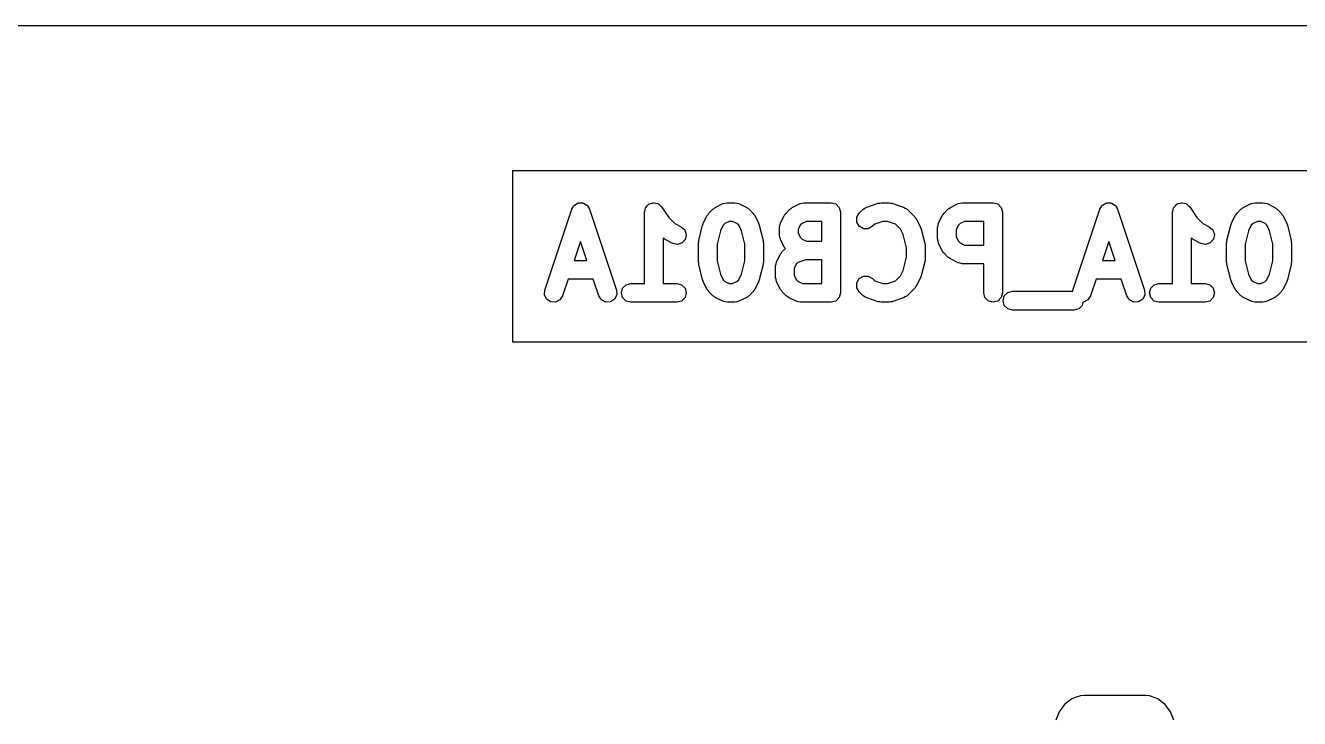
# Model space of a CAD drawing. Extents: x 0.01 to 3.59, y 0.01 to 1.99.
# Drawn here: x 1.799 to 2.604, y 1.548 to 1.986 of the extents above; entities that cross this region are included whole.
import ezdxf

# ---------------------------------------------------------------- set-up
doc = ezdxf.new("R2010")
doc.units = 0
doc.header["$MEASUREMENT"] = 0
doc.layers.add('BLACK', color=7, linetype='CONTINUOUS')

msp = doc.modelspace()

# ---------------------------------------------------------------- linework, layer by layer
at = {"layer": 'BLACK', "linetype": 'CONTINUOUS'}
for p, q in [((0.01892, 1.98604), (3.58108, 1.98604)), ((3.01422, 1.89425), (2.10664, 1.89425)), ((2.10664, 1.89425), (2.10664, 1.78614)), ((2.12704, 1.8188), (2.1441, 1.86999)), ((2.1441, 1.86999), (2.14476, 1.87098)), ((2.14476, 1.87098), (2.14529, 1.87204)), ((2.14529, 1.87204), (2.14559, 1.87224)), ((2.14559, 1.87224), (2.14579, 1.87254)), ((2.14579, 1.87254), (2.14685, 1.87307)), ((2.14685, 1.87307), (2.14784, 1.87372)), ((2.14784, 1.87372), (2.1482, 1.87374)), ((2.1482, 1.87374), (2.14852, 1.8739)), ((2.14852, 1.8739), (2.14971, 1.87383)), ((2.14971, 1.87383), (2.15089, 1.8739)), ((2.15089, 1.8739), (2.15121, 1.87374)), ((2.15121, 1.87374), (2.15157, 1.87372)), ((2.15157, 1.87372), (2.15256, 1.87307)), ((2.15256, 1.87307), (2.15362, 1.87254)), ((2.15362, 1.87254), (2.15382, 1.87224)), ((2.15382, 1.87224), (2.15412, 1.87204)), ((2.15412, 1.87204), (2.15465, 1.87098)), ((2.15465, 1.87098), (2.15531, 1.86999)), ((2.15531, 1.86999), (2.17237, 1.8188)), ((2.19011, 1.86812), (2.19045, 1.86942)), ((2.19045, 1.86942), (2.19072, 1.87074)), ((2.19072, 1.87074), (2.19085, 1.87088)), ((2.19085, 1.87088), (2.1909, 1.87107)), ((2.1909, 1.87107), (2.19185, 1.87202)), ((2.19185, 1.87202), (2.19274, 1.87303)), ((2.19274, 1.87303), (2.19292, 1.87309)), ((2.19292, 1.87309), (2.19306, 1.87323)), ((2.19306, 1.87323), (2.19436, 1.87358)), ((2.19436, 1.87358), (2.19563, 1.87401)), ((2.19563, 1.87401), (2.19582, 1.87397)), ((2.19582, 1.87397), (2.19601, 1.87402)), ((2.19601, 1.87402), (2.19731, 1.87368)), ((2.19731, 1.87368), (2.19863, 1.87341)), ((2.19863, 1.87341), (2.19878, 1.87328)), ((2.19878, 1.87328), (2.19896, 1.87323)), ((2.19896, 1.87323), (2.19992, 1.87228)), ((2.19992, 1.87228), (2.20093, 1.87139)), ((2.20093, 1.87139), (2.20548, 1.86457)), ((2.23083, 1.86742), (2.23327, 1.86986)), ((2.23327, 1.86986), (2.23409, 1.87033)), ((2.23409, 1.87033), (2.2348, 1.87096)), ((2.2348, 1.87096), (2.23968, 1.8734)), ((2.23968, 1.8734), (2.24101, 1.87367)), ((2.24101, 1.87367), (2.24232, 1.87402)), ((2.24232, 1.87402), (2.24719, 1.87402)), ((2.24719, 1.87402), (2.2485, 1.87367)), ((2.2485, 1.87367), (2.24983, 1.8734)), ((2.24983, 1.8734), (2.25471, 1.87096)), ((2.25471, 1.87096), (2.25542, 1.87033)), ((2.25542, 1.87033), (2.25624, 1.86986)), ((2.25624, 1.86986), (2.25868, 1.86742)), ((2.27958, 1.86742), (2.28201, 1.86986)), ((2.28201, 1.86986), (2.28284, 1.87033)), ((2.28284, 1.87033), (2.28355, 1.87096)), ((2.28355, 1.87096), (2.28842, 1.8734)), ((2.28842, 1.8734), (2.28975, 1.87367)), ((2.28975, 1.87367), (2.29106, 1.87402)), ((2.29106, 1.87402), (2.30812, 1.87402)), ((2.30812, 1.87402), (2.31108, 1.87323)), ((2.31108, 1.87323), (2.31324, 1.87107)), ((2.31324, 1.87107), (2.31403, 1.86812)), ((2.32588, 1.86742), (2.32832, 1.86986)), ((2.32832, 1.86986), (2.32949, 1.87054)), ((2.32949, 1.87054), (2.33063, 1.87128)), ((2.33063, 1.87128), (2.33794, 1.87372)), ((2.33794, 1.87372), (2.33889, 1.87378)), ((2.33889, 1.87378), (2.33981, 1.87402)), ((2.33981, 1.87402), (2.34468, 1.87402)), ((2.34468, 1.87402), (2.3456, 1.87378)), ((2.3456, 1.87378), (2.34655, 1.87372)), ((2.34655, 1.87372), (2.35386, 1.87128)), ((2.35386, 1.87128), (2.35499, 1.87054)), ((2.35499, 1.87054), (2.35617, 1.86986)), ((2.35617, 1.86986), (2.36104, 1.86498)), ((2.3795, 1.86742), (2.38194, 1.86986)), ((2.38194, 1.86986), (2.38276, 1.87033)), ((2.38276, 1.87033), (2.38347, 1.87096)), ((2.38347, 1.87096), (2.38835, 1.8734)), ((2.38835, 1.8734), (2.38968, 1.87367)), ((2.38968, 1.87367), (2.39099, 1.87402)), ((2.39099, 1.87402), (2.41049, 1.87402)), ((2.41049, 1.87402), (2.41344, 1.87323)), ((2.41344, 1.87323), (2.4156, 1.87107)), ((2.4156, 1.87107), (2.41639, 1.86812)), ((2.46094, 1.8188), (2.478, 1.86999)), ((2.478, 1.86999), (2.47865, 1.87098)), ((2.47865, 1.87098), (2.47918, 1.87204)), ((2.47918, 1.87204), (2.47948, 1.87224)), ((2.47948, 1.87224), (2.47968, 1.87254)), ((2.47968, 1.87254), (2.48074, 1.87307)), ((2.48074, 1.87307), (2.48173, 1.87372)), ((2.48173, 1.87372), (2.48209, 1.87374)), ((2.48209, 1.87374), (2.48242, 1.8739)), ((2.48242, 1.8739), (2.4836, 1.87383)), ((2.4836, 1.87383), (2.48478, 1.8739)), ((2.48478, 1.8739), (2.48511, 1.87374)), ((2.48511, 1.87374), (2.48547, 1.87372)), ((2.48547, 1.87372), (2.48646, 1.87307)), ((2.48646, 1.87307), (2.48752, 1.87254)), ((2.48752, 1.87254), (2.48772, 1.87224)), ((2.48772, 1.87224), (2.48802, 1.87204)), ((2.48802, 1.87204), (2.48855, 1.87098)), ((2.48855, 1.87098), (2.4892, 1.86999)), ((2.4892, 1.86999), (2.50626, 1.8188)), ((2.524, 1.86812), (2.52435, 1.86942)), ((2.52435, 1.86942), (2.52461, 1.87074)), ((2.52461, 1.87074), (2.52474, 1.87088)), ((2.52474, 1.87088), (2.52479, 1.87107)), ((2.52479, 1.87107), (2.52574, 1.87202)), ((2.52574, 1.87202), (2.52663, 1.87303)), ((2.52663, 1.87303), (2.52682, 1.87309)), ((2.52682, 1.87309), (2.52695, 1.87323)), ((2.52695, 1.87323), (2.52825, 1.87358)), ((2.52825, 1.87358), (2.52953, 1.87401)), ((2.52953, 1.87401), (2.52972, 1.87397)), ((2.52972, 1.87397), (2.52991, 1.87402)), ((2.52991, 1.87402), (2.53121, 1.87368)), ((2.53121, 1.87368), (2.53253, 1.87341)), ((2.53253, 1.87341), (2.53267, 1.87328)), ((2.53267, 1.87328), (2.53286, 1.87323)), ((2.53286, 1.87323), (2.53381, 1.87228)), ((2.53381, 1.87228), (2.53482, 1.87139)), ((2.53482, 1.87139), (2.53937, 1.86457)), ((2.56473, 1.86742), (2.56716, 1.86986)), ((2.56716, 1.86986), (2.56799, 1.87033)), ((2.56799, 1.87033), (2.5687, 1.87096)), ((2.5687, 1.87096), (2.57357, 1.8734)), ((2.57357, 1.8734), (2.5749, 1.87367)), ((2.5749, 1.87367), (2.57621, 1.87402)), ((2.57621, 1.87402), (2.58109, 1.87402)), ((2.58109, 1.87402), (2.5824, 1.87367)), ((2.5824, 1.87367), (2.58373, 1.8734)), ((2.58373, 1.8734), (2.5886, 1.87096)), ((2.5886, 1.87096), (2.58932, 1.87033)), ((2.58932, 1.87033), (2.59014, 1.86986)), ((2.59014, 1.86986), (2.59258, 1.86742)), ((2.19011, 1.82284), (2.19011, 1.86812)), ((2.20548, 1.86457), (2.20926, 1.86079)), ((2.20926, 1.86079), (2.21328, 1.85878)), ((2.22716, 1.86037), (2.22729, 1.86101)), ((2.22729, 1.86101), (2.22972, 1.86588)), ((2.22972, 1.86588), (2.23036, 1.8666)), ((2.23036, 1.8666), (2.23083, 1.86742)), ((2.24094, 1.86083), (2.23986, 1.85975)), ((2.24371, 1.86221), (2.24094, 1.86083)), ((2.2458, 1.86221), (2.24371, 1.86221)), ((2.24857, 1.86083), (2.2458, 1.86221)), ((2.24965, 1.85975), (2.24857, 1.86083)), ((2.25868, 1.86742), (2.25916, 1.8666)), ((2.25916, 1.8666), (2.25979, 1.86588)), ((2.25979, 1.86588), (2.26222, 1.86101)), ((2.26222, 1.86101), (2.26235, 1.86037)), ((2.27576, 1.85968), (2.27603, 1.86101)), ((2.27603, 1.86101), (2.27847, 1.86588)), ((2.27847, 1.86588), (2.2791, 1.8666)), ((2.2791, 1.8666), (2.27958, 1.86742)), ((2.28969, 1.86083), (2.2886, 1.85975)), ((2.29246, 1.86221), (2.28969, 1.86083)), ((2.30222, 1.86221), (2.29246, 1.86221)), ((2.30222, 1.84965), (2.30222, 1.86221)), ((2.31403, 1.86812), (2.31403, 1.81694)), ((2.32435, 1.86477), (2.32588, 1.86742)), ((2.32435, 1.86172), (2.32435, 1.86477)), ((2.32588, 1.85907), (2.32435, 1.86172)), ((2.34076, 1.86221), (2.33568, 1.86052)), ((2.34372, 1.86221), (2.34076, 1.86221)), ((2.3488, 1.86052), (2.34372, 1.86221)), ((2.36104, 1.86498), (2.36152, 1.86416)), ((2.36152, 1.86416), (2.36215, 1.86345)), ((2.36215, 1.86345), (2.36459, 1.85857)), ((2.37568, 1.85968), (2.37596, 1.86101)), ((2.37596, 1.86101), (2.37839, 1.86588)), ((2.37839, 1.86588), (2.37902, 1.8666)), ((2.37902, 1.8666), (2.3795, 1.86742)), ((2.38961, 1.86083), (2.38853, 1.85975)), ((2.39238, 1.86221), (2.38961, 1.86083)), ((2.40458, 1.86221), (2.39238, 1.86221)), ((2.40458, 1.84721), (2.40458, 1.86221)), ((2.41639, 1.86812), (2.41639, 1.81694)), ((2.524, 1.82284), (2.524, 1.86812)), ((2.53937, 1.86457), (2.54315, 1.86079)), ((2.54315, 1.86079), (2.54717, 1.85878)), ((2.56105, 1.86037), (2.56118, 1.86101)), ((2.56118, 1.86101), (2.56362, 1.86588)), ((2.56362, 1.86588), (2.56425, 1.8666)), ((2.56425, 1.8666), (2.56473, 1.86742)), ((2.57484, 1.86083), (2.57376, 1.85975)), ((2.57761, 1.86221), (2.57484, 1.86083)), ((2.57969, 1.86221), (2.57761, 1.86221)), ((2.58246, 1.86083), (2.57969, 1.86221)), ((2.58355, 1.85975), (2.58246, 1.86083)), ((2.59258, 1.86742), (2.59305, 1.8666)), ((2.59305, 1.8666), (2.59368, 1.86588)), ((2.59368, 1.86588), (2.59612, 1.86101)), ((2.59612, 1.86101), (2.59625, 1.86037)), ((2.21328, 1.85878), (2.21556, 1.85675)), ((2.21556, 1.85675), (2.21653, 1.85385)), ((2.21653, 1.85385), (2.21592, 1.85085)), ((2.2244, 1.85005), (2.22684, 1.8598)), ((2.22684, 1.8598), (2.22716, 1.86037)), ((2.23814, 1.85631), (2.23604, 1.84789)), ((2.23986, 1.85975), (2.23814, 1.85631)), ((2.25137, 1.85631), (2.24965, 1.85975)), ((2.25347, 1.84789), (2.25137, 1.85631)), ((2.26235, 1.86037), (2.26267, 1.8598)), ((2.26267, 1.8598), (2.26511, 1.85005)), ((2.27541, 1.85837), (2.27576, 1.85968)), ((2.27541, 1.85349), (2.27541, 1.85837)), ((2.27576, 1.85218), (2.27541, 1.85349)), ((2.2886, 1.85975), (2.28722, 1.85698)), ((2.28722, 1.85698), (2.28722, 1.85489)), ((2.28722, 1.85489), (2.2886, 1.85212)), ((2.32853, 1.85754), (2.32588, 1.85907)), ((2.33159, 1.85754), (2.32853, 1.85754)), ((2.33423, 1.85907), (2.33159, 1.85754)), ((2.33568, 1.86052), (2.33423, 1.85907)), ((2.35201, 1.85731), (2.3488, 1.86052)), ((2.35373, 1.85387), (2.35201, 1.85731)), ((2.35584, 1.84546), (2.35373, 1.85387)), ((2.36459, 1.85857), (2.36472, 1.85793)), ((2.36472, 1.85793), (2.36503, 1.85736)), ((2.36503, 1.85736), (2.36747, 1.84762)), ((2.37533, 1.85837), (2.37568, 1.85968)), ((2.37533, 1.85106), (2.37533, 1.85837)), ((2.38853, 1.85975), (2.38714, 1.85698)), ((2.38714, 1.85698), (2.38714, 1.85245)), ((2.54717, 1.85878), (2.54946, 1.85675)), ((2.54946, 1.85675), (2.55043, 1.85385)), ((2.55043, 1.85385), (2.54981, 1.85085)), ((2.5583, 1.85005), (2.56074, 1.8598)), ((2.56074, 1.8598), (2.56105, 1.86037)), ((2.57204, 1.85631), (2.56993, 1.84789)), ((2.57376, 1.85975), (2.57204, 1.85631)), ((2.58527, 1.85631), (2.58355, 1.85975)), ((2.58737, 1.84789), (2.58527, 1.85631)), ((2.59625, 1.86037), (2.59657, 1.8598)), ((2.59657, 1.8598), (2.599, 1.85005)), ((2.14971, 1.84944), (2.14571, 1.83747)), ((2.1537, 1.83747), (2.14971, 1.84944)), ((2.20241, 1.85128), (2.20192, 1.85156)), ((2.20192, 1.85156), (2.20192, 1.82284)), ((2.20312, 1.85065), (2.20241, 1.85128)), ((2.20799, 1.84821), (2.20312, 1.85065)), ((2.21099, 1.8476), (2.20799, 1.84821)), ((2.21389, 1.84857), (2.21099, 1.8476)), ((2.21592, 1.85085), (2.21389, 1.84857)), ((2.22423, 1.84862), (2.22442, 1.84932)), ((2.22423, 1.83643), (2.22423, 1.84862)), ((2.22442, 1.84932), (2.2244, 1.85005)), ((2.23604, 1.84789), (2.23604, 1.83716)), ((2.25347, 1.83716), (2.25347, 1.84789)), ((2.26511, 1.85005), (2.2651, 1.84932)), ((2.2651, 1.84932), (2.26528, 1.84862)), ((2.26528, 1.84862), (2.26528, 1.83643)), ((2.27603, 1.85085), (2.27576, 1.85218)), ((2.27847, 1.84598), (2.27603, 1.85085)), ((2.27714, 1.84305), (2.27919, 1.8451)), ((2.2791, 1.84527), (2.27847, 1.84598)), ((2.27919, 1.8451), (2.2791, 1.84527)), ((2.2886, 1.85212), (2.28969, 1.85104)), ((2.28969, 1.85104), (2.29246, 1.84965)), ((2.29246, 1.84965), (2.30222, 1.84965)), ((2.35584, 1.8396), (2.35584, 1.84546)), ((2.36747, 1.84762), (2.36746, 1.84689)), ((2.36746, 1.84689), (2.36765, 1.84618)), ((2.36765, 1.84618), (2.36765, 1.83887)), ((2.37568, 1.84975), (2.37533, 1.85106)), ((2.37596, 1.84842), (2.37568, 1.84975)), ((2.37839, 1.84354), (2.37596, 1.84842)), ((2.38714, 1.85245), (2.38853, 1.84968)), ((2.38853, 1.84968), (2.38961, 1.8486)), ((2.38961, 1.8486), (2.39238, 1.84721)), ((2.39238, 1.84721), (2.40458, 1.84721)), ((2.4836, 1.84944), (2.47961, 1.83747)), ((2.48759, 1.83747), (2.4836, 1.84944)), ((2.5363, 1.85128), (2.53581, 1.85156)), ((2.53581, 1.85156), (2.53581, 1.82284)), ((2.53702, 1.85065), (2.5363, 1.85128)), ((2.54189, 1.84821), (2.53702, 1.85065)), ((2.54488, 1.8476), (2.54189, 1.84821)), ((2.54778, 1.84857), (2.54488, 1.8476)), ((2.54981, 1.85085), (2.54778, 1.84857)), ((2.55812, 1.84862), (2.55831, 1.84932)), ((2.55812, 1.83643), (2.55812, 1.84862)), ((2.55831, 1.84932), (2.5583, 1.85005)), ((2.56993, 1.84789), (2.56993, 1.83716)), ((2.58737, 1.83716), (2.58737, 1.84789)), ((2.599, 1.85005), (2.59899, 1.84932)), ((2.59899, 1.84932), (2.59918, 1.84862)), ((2.59918, 1.84862), (2.59918, 1.83643)), ((2.14571, 1.83747), (2.1537, 1.83747)), ((2.23604, 1.83716), (2.23814, 1.82875)), ((2.25137, 1.82875), (2.25347, 1.83716)), ((2.27332, 1.83531), (2.27359, 1.83664)), ((2.27359, 1.83664), (2.27603, 1.84151)), ((2.27603, 1.84151), (2.27666, 1.84222)), ((2.27666, 1.84222), (2.27714, 1.84305)), ((2.29202, 1.83784), (2.28694, 1.83615)), ((2.30222, 1.83784), (2.29202, 1.83784)), ((2.30222, 1.82284), (2.30222, 1.83784)), ((2.35373, 1.83118), (2.35584, 1.8396)), ((2.36747, 1.83744), (2.36503, 1.82769)), ((2.36765, 1.83887), (2.36746, 1.83817)), ((2.36746, 1.83817), (2.36747, 1.83744)), ((2.37902, 1.84283), (2.37839, 1.84354)), ((2.3795, 1.84201), (2.37902, 1.84283)), ((2.38194, 1.83957), (2.3795, 1.84201)), ((2.38276, 1.83909), (2.38194, 1.83957)), ((2.38347, 1.83846), (2.38276, 1.83909)), ((2.38835, 1.83603), (2.38347, 1.83846)), ((2.47961, 1.83747), (2.48759, 1.83747)), ((2.56993, 1.83716), (2.57204, 1.82875)), ((2.58527, 1.82875), (2.58737, 1.83716)), ((2.22442, 1.83573), (2.22423, 1.83643)), ((2.2244, 1.835), (2.22442, 1.83573)), ((2.22684, 1.82525), (2.2244, 1.835)), ((2.23814, 1.82875), (2.23986, 1.82531)), ((2.24965, 1.82531), (2.25137, 1.82875)), ((2.26511, 1.835), (2.26267, 1.82525)), ((2.26528, 1.83643), (2.2651, 1.83573)), ((2.2651, 1.83573), (2.26511, 1.835)), ((2.27297, 1.834), (2.27332, 1.83531)), ((2.27297, 1.82669), (2.27297, 1.834)), ((2.28617, 1.83537), (2.28478, 1.8326)), ((2.28478, 1.8326), (2.28478, 1.82808)), ((2.28694, 1.83615), (2.28617, 1.83537)), ((2.35201, 1.82775), (2.35373, 1.83118)), ((2.38968, 1.83575), (2.38835, 1.83603)), ((2.39099, 1.8354), (2.38968, 1.83575)), ((2.40458, 1.8354), (2.39099, 1.8354)), ((2.40458, 1.81694), (2.40458, 1.8354)), ((2.55831, 1.83573), (2.55812, 1.83643)), ((2.5583, 1.835), (2.55831, 1.83573)), ((2.56074, 1.82525), (2.5583, 1.835)), ((2.57204, 1.82875), (2.57376, 1.82531)), ((2.58355, 1.82531), (2.58527, 1.82875)), ((2.599, 1.835), (2.59657, 1.82525)), ((2.59918, 1.83643), (2.59899, 1.83573)), ((2.59899, 1.83573), (2.599, 1.835)), ((2.14178, 1.82565), (2.13825, 1.81507)), ((2.15763, 1.82565), (2.14178, 1.82565)), ((2.16116, 1.81507), (2.15763, 1.82565)), ((2.17627, 1.81989), (2.17844, 1.82205)), ((2.17844, 1.82205), (2.18139, 1.82284)), ((2.18139, 1.82284), (2.19011, 1.82284)), ((2.20192, 1.82284), (2.21063, 1.82284)), ((2.21063, 1.82284), (2.21359, 1.82205)), ((2.21359, 1.82205), (2.21575, 1.81989)), ((2.22716, 1.82468), (2.22684, 1.82525)), ((2.22729, 1.82404), (2.22716, 1.82468)), ((2.22972, 1.81917), (2.22729, 1.82404)), ((2.23986, 1.82531), (2.24094, 1.82423)), ((2.24094, 1.82423), (2.24371, 1.82284)), ((2.24371, 1.82284), (2.2458, 1.82284)), ((2.2458, 1.82284), (2.24857, 1.82423)), ((2.24857, 1.82423), (2.24965, 1.82531)), ((2.26222, 1.82404), (2.25979, 1.81917)), ((2.26235, 1.82468), (2.26222, 1.82404)), ((2.26267, 1.82525), (2.26235, 1.82468)), ((2.27332, 1.82537), (2.27297, 1.82669)), ((2.27359, 1.82404), (2.27332, 1.82537)), ((2.27603, 1.81917), (2.27359, 1.82404)), ((2.28478, 1.82808), (2.28617, 1.82531)), ((2.28617, 1.82531), (2.28725, 1.82423)), ((2.28725, 1.82423), (2.29002, 1.82284)), ((2.29002, 1.82284), (2.30222, 1.82284)), ((2.32435, 1.82334), (2.32588, 1.82599)), ((2.32435, 1.82028), (2.32435, 1.82334)), ((2.32588, 1.82599), (2.32853, 1.82752)), ((2.32853, 1.82752), (2.33159, 1.82752)), ((2.33159, 1.82752), (2.33423, 1.82599)), ((2.33423, 1.82599), (2.33568, 1.82454)), ((2.33568, 1.82454), (2.34076, 1.82284)), ((2.34076, 1.82284), (2.34372, 1.82284)), ((2.34372, 1.82284), (2.3488, 1.82454)), ((2.3488, 1.82454), (2.35201, 1.82775)), ((2.36152, 1.8209), (2.36104, 1.82007)), ((2.36215, 1.82161), (2.36152, 1.8209)), ((2.36459, 1.82648), (2.36215, 1.82161)), ((2.36472, 1.82712), (2.36459, 1.82648)), ((2.36503, 1.82769), (2.36472, 1.82712)), ((2.47567, 1.82565), (2.47214, 1.81507)), ((2.49153, 1.82565), (2.47567, 1.82565)), ((2.49506, 1.81507), (2.49153, 1.82565)), ((2.51017, 1.81989), (2.51233, 1.82205)), ((2.51233, 1.82205), (2.51528, 1.82284)), ((2.51528, 1.82284), (2.524, 1.82284)), ((2.53581, 1.82284), (2.54453, 1.82284)), ((2.54453, 1.82284), (2.54748, 1.82205)), ((2.54748, 1.82205), (2.54965, 1.81989)), ((2.56105, 1.82468), (2.56074, 1.82525)), ((2.56118, 1.82404), (2.56105, 1.82468)), ((2.56362, 1.81917), (2.56118, 1.82404)), ((2.57376, 1.82531), (2.57484, 1.82423)), ((2.57484, 1.82423), (2.57761, 1.82284)), ((2.57761, 1.82284), (2.57969, 1.82284)), ((2.57969, 1.82284), (2.58246, 1.82423)), ((2.58246, 1.82423), (2.58355, 1.82531)), ((2.59612, 1.82404), (2.59368, 1.81917)), ((2.59625, 1.82468), (2.59612, 1.82404)), ((2.59657, 1.82525), (2.59625, 1.82468)), ((2.12686, 1.81575), (2.12704, 1.8188)), ((2.12823, 1.81302), (2.12686, 1.81575)), ((2.13078, 1.81133), (2.12823, 1.81302)), ((2.13656, 1.81252), (2.13383, 1.81115)), ((2.13825, 1.81507), (2.13656, 1.81252)), ((2.16285, 1.81252), (2.16116, 1.81507)), ((2.16558, 1.81115), (2.16285, 1.81252)), ((2.17118, 1.81302), (2.16863, 1.81133)), ((2.17255, 1.81575), (2.17118, 1.81302)), ((2.17237, 1.8188), (2.17255, 1.81575)), ((2.17548, 1.81694), (2.17627, 1.81989)), ((2.17627, 1.81398), (2.17548, 1.81694)), ((2.17844, 1.81182), (2.17627, 1.81398)), ((2.21575, 1.81398), (2.21359, 1.81182)), ((2.21575, 1.81989), (2.21654, 1.81694)), ((2.21654, 1.81694), (2.21575, 1.81398)), ((2.23036, 1.81846), (2.22972, 1.81917)), ((2.23083, 1.81764), (2.23036, 1.81846)), ((2.23327, 1.8152), (2.23083, 1.81764)), ((2.23409, 1.81472), (2.23327, 1.8152)), ((2.2348, 1.81409), (2.23409, 1.81472)), ((2.23968, 1.81165), (2.2348, 1.81409)), ((2.25471, 1.81409), (2.24983, 1.81165)), ((2.25542, 1.81472), (2.25471, 1.81409)), ((2.25624, 1.8152), (2.25542, 1.81472)), ((2.25868, 1.81764), (2.25624, 1.8152)), ((2.25916, 1.81846), (2.25868, 1.81764)), ((2.25979, 1.81917), (2.25916, 1.81846)), ((2.27666, 1.81846), (2.27603, 1.81917)), ((2.27714, 1.81764), (2.27666, 1.81846)), ((2.27958, 1.8152), (2.27714, 1.81764)), ((2.2804, 1.81472), (2.27958, 1.8152)), ((2.28111, 1.81409), (2.2804, 1.81472)), ((2.28598, 1.81165), (2.28111, 1.81409)), ((2.31324, 1.81398), (2.31108, 1.81182)), ((2.31403, 1.81694), (2.31324, 1.81398)), ((2.32588, 1.81764), (2.32435, 1.82028)), ((2.32832, 1.8152), (2.32588, 1.81764)), ((2.32949, 1.81452), (2.32832, 1.8152)), ((2.33063, 1.81377), (2.32949, 1.81452)), ((2.33794, 1.81133), (2.33063, 1.81377)), ((2.35386, 1.81377), (2.34655, 1.81133)), ((2.35499, 1.81452), (2.35386, 1.81377)), ((2.35617, 1.8152), (2.35499, 1.81452)), ((2.36104, 1.82007), (2.35617, 1.8152)), ((2.40537, 1.81398), (2.40458, 1.81694)), ((2.40753, 1.81182), (2.40537, 1.81398)), ((2.4156, 1.81398), (2.41344, 1.81182)), ((2.41639, 1.81694), (2.4156, 1.81398)), ((2.41677, 1.81206), (2.41756, 1.81502)), ((2.41756, 1.81502), (2.41972, 1.81718)), ((2.41972, 1.81718), (2.42267, 1.81797)), ((2.42267, 1.81797), (2.46089, 1.81797)), ((2.46089, 1.81797), (2.46094, 1.8188)), ((2.47046, 1.81252), (2.46772, 1.81115)), ((2.47214, 1.81507), (2.47046, 1.81252)), ((2.49674, 1.81252), (2.49506, 1.81507)), ((2.49948, 1.81115), (2.49674, 1.81252)), ((2.50508, 1.81302), (2.50253, 1.81133)), ((2.50645, 1.81575), (2.50508, 1.81302)), ((2.50626, 1.8188), (2.50645, 1.81575)), ((2.50938, 1.81694), (2.51017, 1.81989)), ((2.51017, 1.81398), (2.50938, 1.81694)), ((2.51233, 1.81182), (2.51017, 1.81398)), ((2.54965, 1.81398), (2.54748, 1.81182)), ((2.54965, 1.81989), (2.55044, 1.81694)), ((2.55044, 1.81694), (2.54965, 1.81398)), ((2.56425, 1.81846), (2.56362, 1.81917)), ((2.56473, 1.81764), (2.56425, 1.81846)), ((2.56716, 1.8152), (2.56473, 1.81764)), ((2.56799, 1.81472), (2.56716, 1.8152)), ((2.5687, 1.81409), (2.56799, 1.81472)), ((2.57357, 1.81165), (2.5687, 1.81409)), ((2.5886, 1.81409), (2.58373, 1.81165)), ((2.58932, 1.81472), (2.5886, 1.81409)), ((2.59014, 1.8152), (2.58932, 1.81472)), ((2.59258, 1.81764), (2.59014, 1.8152)), ((2.59305, 1.81846), (2.59258, 1.81764)), ((2.59368, 1.81917), (2.59305, 1.81846)), ((2.13383, 1.81115), (2.13078, 1.81133)), ((2.16863, 1.81133), (2.16558, 1.81115)), ((2.18139, 1.81103), (2.17844, 1.81182)), ((2.19601, 1.81103), (2.18139, 1.81103)), ((2.21063, 1.81103), (2.19601, 1.81103)), ((2.21359, 1.81182), (2.21063, 1.81103)), ((2.24101, 1.81138), (2.23968, 1.81165)), ((2.24232, 1.81103), (2.24101, 1.81138)), ((2.24719, 1.81103), (2.24232, 1.81103)), ((2.2485, 1.81138), (2.24719, 1.81103)), ((2.24983, 1.81165), (2.2485, 1.81138)), ((2.28731, 1.81138), (2.28598, 1.81165)), ((2.28863, 1.81103), (2.28731, 1.81138)), ((2.30812, 1.81103), (2.28863, 1.81103)), ((2.31108, 1.81182), (2.30812, 1.81103)), ((2.33889, 1.81128), (2.33794, 1.81133)), ((2.33981, 1.81103), (2.33889, 1.81128)), ((2.34468, 1.81103), (2.33981, 1.81103)), ((2.3456, 1.81128), (2.34468, 1.81103)), ((2.34655, 1.81133), (2.3456, 1.81128)), ((2.41049, 1.81103), (2.40753, 1.81182)), ((2.41344, 1.81182), (2.41049, 1.81103)), ((2.41756, 1.80911), (2.41677, 1.81206)), ((2.41972, 1.80695), (2.41756, 1.80911)), ((2.42267, 1.80616), (2.41972, 1.80695)), ((2.46167, 1.80616), (2.42267, 1.80616)), ((2.46462, 1.80695), (2.46167, 1.80616)), ((2.46678, 1.80911), (2.46462, 1.80695)), ((2.46733, 1.81117), (2.46678, 1.80911)), ((2.46772, 1.81115), (2.46733, 1.81117)), ((2.50253, 1.81133), (2.49948, 1.81115)), ((2.51528, 1.81103), (2.51233, 1.81182)), ((2.52991, 1.81103), (2.51528, 1.81103)), ((2.54453, 1.81103), (2.52991, 1.81103)), ((2.54748, 1.81182), (2.54453, 1.81103)), ((2.5749, 1.81138), (2.57357, 1.81165)), ((2.57621, 1.81103), (2.5749, 1.81138)), ((2.58109, 1.81103), (2.57621, 1.81103)), ((2.5824, 1.81138), (2.58109, 1.81103)), ((2.58373, 1.81165), (2.5824, 1.81138)), ((2.10664, 1.78614), (3.01422, 1.78614)), ((2.4557, 1.5568), (2.45225, 1.55219)), ((2.46031, 1.56025), (2.4557, 1.5568)), ((2.46308, 1.56129), (2.46031, 1.56025)), ((2.46031, 1.56025), (2.46031, 1.56025)), ((2.46031, 1.56025), (2.46031, 1.56025)), ((2.4657, 1.56226), (2.46308, 1.56129)), ((2.46808, 1.56252), (2.4657, 1.56226)), ((2.4657, 1.56226), (2.4657, 1.56226)), ((2.46809, 1.56252), (2.46808, 1.56252)), ((2.46808, 1.56252), (2.46808, 1.56252)), ((2.50691, 1.56252), (2.46809, 1.56252)), ((2.50692, 1.56252), (2.50691, 1.56252)), ((2.5093, 1.56226), (2.50692, 1.56252)), ((2.50692, 1.56252), (2.50692, 1.56252)), ((2.51469, 1.56025), (2.5093, 1.56226)), ((2.5093, 1.56226), (2.5093, 1.56226)), ((2.5093, 1.56226), (2.5093, 1.56226)), ((2.51769, 1.55801), (2.51469, 1.56025)), ((2.51469, 1.56025), (2.51469, 1.56025)), ((2.51469, 1.56025), (2.51469, 1.56025)), ((2.5193, 1.5568), (2.51769, 1.55801)), ((2.52275, 1.55219), (2.5193, 1.5568)), ((2.45225, 1.55219), (2.45024, 1.5468)), ((2.45225, 1.55219), (2.45225, 1.55219)), ((2.52435, 1.5479), (2.52275, 1.55219)), ((2.52476, 1.5468), (2.52435, 1.5479))]:
    msp.add_line(p, q, dxfattribs=at)

doc.saveas('drawing.dxf')
